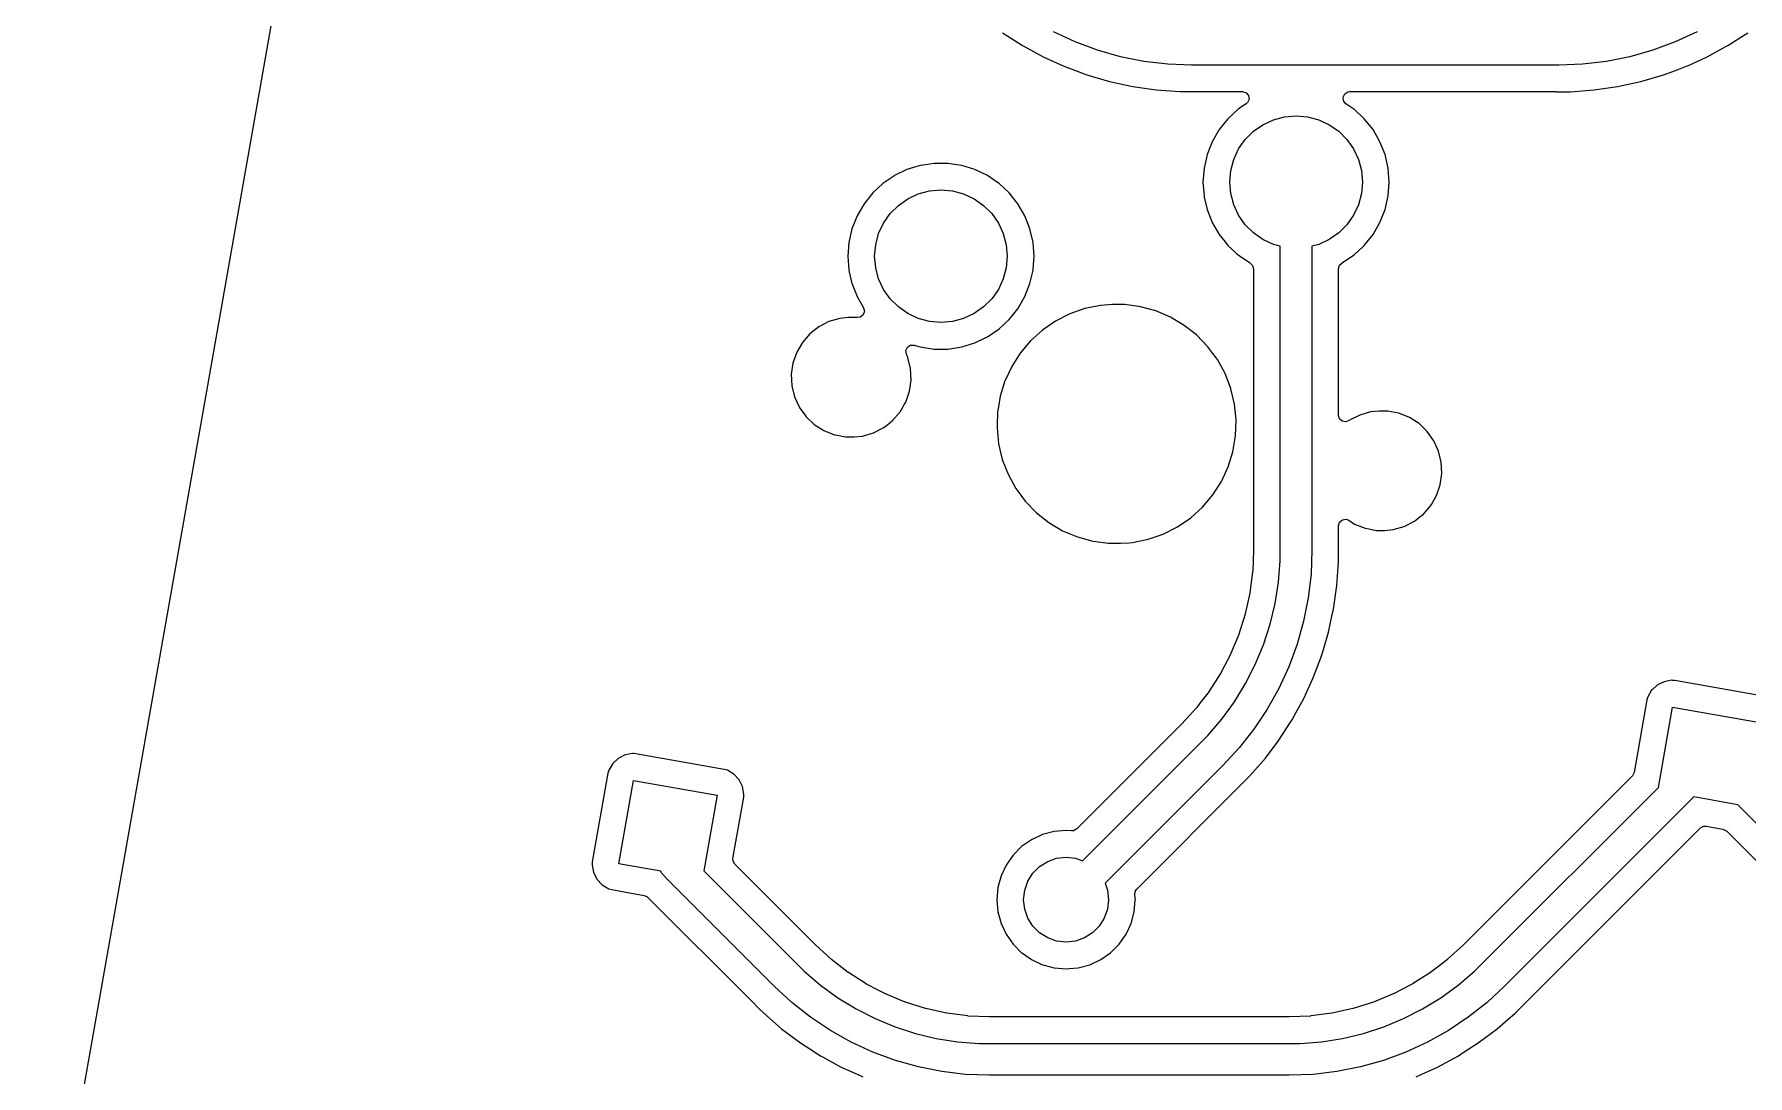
# Model space of a CAD drawing. Extents: x 68 to 346, y -197 to -84.
# Drawn here: x 69.34 to 101.64, y -137.47 to -117.83 of the extents above; entities that cross this region are included whole.
import ezdxf

# ---------------------------------------------------------------- set-up
doc = ezdxf.new("R2010")
doc.units = 0
doc.layers.add('BLACK', color=7, linetype='CONTINUOUS')

msp = doc.modelspace()

# ---------------------------------------------------------------- linework, layer by layer
at = {"layer": 'BLACK', "linetype": 'CONTINUOUS'}
for p, q in [((72.6434, -124.241), (75.9514, -105.48)), ((87.5917, -117.799), (87.7411, -117.895)), ((87.7411, -117.895), (87.9668, -118.04)), ((88.9568, -117.973), (88.5474, -117.784)), ((100.683, -117.784), (100.273, -117.973)), ((101.263, -118.04), (101.489, -117.895)), ((101.489, -117.895), (101.638, -117.799)), ((87.9668, -118.04), (88.0462, -118.083)), ((88.0462, -118.083), (88.3581, -118.254)), ((89.3797, -118.129), (88.9568, -117.973)), ((89.8136, -118.251), (89.3797, -118.129)), ((99.8503, -118.129), (99.4164, -118.251)), ((100.273, -117.973), (99.8503, -118.129)), ((100.872, -118.254), (101.226, -118.06)), ((101.226, -118.06), (101.263, -118.04)), ((88.3581, -118.254), (88.6779, -118.4)), ((88.6779, -118.4), (88.7637, -118.439)), ((88.7637, -118.439), (88.994, -118.525)), ((88.994, -118.525), (89.1584, -118.586)), ((90.2558, -118.339), (89.8136, -118.251)), ((90.7035, -118.392), (90.2558, -118.339)), ((91.154, -118.41), (90.7035, -118.392)), ((98.076, -118.41), (91.154, -118.41)), ((91.154, -118.41), (91.154, -118.41)), ((91.154, -118.41), (91.154, -118.41)), ((98.5265, -118.392), (98.076, -118.41)), ((98.076, -118.41), (98.076, -118.41)), ((98.076, -118.41), (98.076, -118.41)), ((98.076, -118.41), (98.076, -118.41)), ((98.9742, -118.339), (98.5265, -118.392)), ((99.4164, -118.251), (98.9742, -118.339)), ((100.049, -118.595), (100.277, -118.51)), ((100.277, -118.51), (100.466, -118.439)), ((100.466, -118.439), (100.534, -118.408)), ((100.534, -118.408), (100.872, -118.254)), ((89.1584, -118.586), (89.1815, -118.595)), ((89.1815, -118.595), (89.6093, -118.72)), ((89.6093, -118.72), (89.6093, -118.72)), ((89.6093, -118.72), (89.6093, -118.72)), ((89.6093, -118.72), (89.6093, -118.72)), ((89.6093, -118.72), (90.045, -118.815)), ((90.045, -118.815), (90.4863, -118.879)), ((98.7437, -118.879), (99.185, -118.815)), ((99.185, -118.815), (99.6207, -118.72)), ((99.6207, -118.72), (100.049, -118.595)), ((99.6207, -118.72), (99.6207, -118.72)), ((99.6207, -118.72), (99.6207, -118.72)), ((99.6207, -118.72), (99.6207, -118.72)), ((100.049, -118.595), (100.049, -118.595)), ((90.4863, -118.879), (90.931, -118.91)), ((90.931, -118.91), (90.931, -118.91)), ((90.931, -118.91), (91.0946, -118.91)), ((91.0946, -118.91), (91.0946, -118.91)), ((91.0946, -118.91), (91.109, -118.91)), ((91.109, -118.91), (91.154, -118.91)), ((91.154, -118.91), (91.2381, -118.91)), ((91.2381, -118.91), (92.1145, -118.91)), ((92.1345, -119.171), (92.0292, -119.243)), ((92.1145, -118.91), (92.1815, -118.93)), ((92.1843, -119.137), (92.1345, -119.171)), ((92.1815, -118.93), (92.2273, -118.983)), ((92.2082, -119.116), (92.1843, -119.137)), ((92.2372, -119.052), (92.2082, -119.116)), ((92.2273, -118.983), (92.2372, -119.052)), ((94.0106, -119.014), (94.0413, -118.951)), ((94.0187, -119.083), (94.0106, -119.014)), ((94.063, -119.137), (94.0187, -119.083)), ((94.0413, -118.951), (94.1011, -118.915)), ((94.2126, -119.239), (94.063, -119.137)), ((94.1011, -118.915), (94.1328, -118.91)), ((94.1328, -118.91), (97.9919, -118.91)), ((97.9919, -118.91), (98.0247, -118.91)), ((98.0247, -118.91), (98.0247, -118.911)), ((98.0247, -118.911), (98.076, -118.911)), ((98.076, -118.911), (98.076, -118.911)), ((98.076, -118.911), (98.299, -118.911)), ((98.299, -118.911), (98.7437, -118.879)), ((98.299, -118.911), (98.299, -118.911)), ((91.8368, -119.421), (91.6733, -119.626)), ((92.0292, -119.243), (91.8368, -119.421)), ((92.4986, -119.533), (92.6961, -119.441)), ((92.6961, -119.441), (92.9066, -119.384)), ((92.9066, -119.384), (93.1236, -119.365)), ((93.1236, -119.365), (93.3407, -119.384)), ((93.3407, -119.384), (93.5512, -119.441)), ((93.5512, -119.441), (93.7486, -119.533)), ((94.2181, -119.243), (94.2126, -119.239)), ((94.4104, -119.421), (94.2181, -119.243)), ((94.574, -119.626), (94.4104, -119.421)), ((94.4104, -119.421), (94.4104, -119.421)), ((94.4104, -119.421), (94.4104, -119.421)), ((91.6733, -119.626), (91.5421, -119.854)), ((92.0411, -119.99), (92.1661, -119.812)), ((92.1661, -119.812), (92.3202, -119.658)), ((92.3202, -119.658), (92.4986, -119.533)), ((93.7486, -119.533), (93.9271, -119.658)), ((93.9271, -119.658), (94.0812, -119.812)), ((94.0812, -119.812), (94.2062, -119.99)), ((94.7052, -119.854), (94.574, -119.626)), ((91.4462, -120.098), (91.3878, -120.354)), ((91.5421, -119.854), (91.4462, -120.098)), ((91.4462, -120.098), (91.4462, -120.098)), ((91.949, -120.188), (92.0411, -119.99)), ((94.2062, -119.99), (94.2983, -120.188)), ((94.8011, -120.098), (94.7052, -119.854)), ((94.8594, -120.354), (94.8011, -120.098)), ((85.7877, -120.38), (85.5513, -120.494)), ((86.0384, -120.303), (85.7877, -120.38)), ((86.1363, -120.288), (86.0384, -120.303)), ((86.0384, -120.303), (86.0384, -120.303)), ((86.0384, -120.303), (86.0384, -120.303)), ((86.2979, -120.263), (86.1363, -120.288)), ((86.5602, -120.263), (86.2979, -120.263)), ((86.2979, -120.263), (86.2979, -120.263)), ((86.6828, -120.282), (86.5602, -120.263)), ((86.5602, -120.263), (86.5602, -120.263)), ((86.8197, -120.303), (86.6828, -120.282)), ((87.0704, -120.38), (86.8197, -120.303)), ((86.8197, -120.303), (86.8197, -120.303)), ((86.8197, -120.303), (86.8197, -120.303)), ((87.3067, -120.494), (87.0704, -120.38)), ((87.0704, -120.38), (87.0704, -120.38)), ((91.3878, -120.354), (91.3682, -120.615)), ((91.3878, -120.354), (91.3878, -120.354)), ((91.8736, -120.615), (91.8926, -120.398)), ((91.8926, -120.398), (91.949, -120.188)), ((94.2983, -120.188), (94.3546, -120.398)), ((94.3546, -120.398), (94.3736, -120.615)), ((94.879, -120.615), (94.8594, -120.354)), ((94.8594, -120.354), (94.8594, -120.354)), ((94.8594, -120.354), (94.8594, -120.354)), ((85.3346, -120.641), (85.1422, -120.82)), ((85.5397, -120.502), (85.3346, -120.641)), ((85.5513, -120.494), (85.5397, -120.502)), ((85.5513, -120.494), (85.5513, -120.494)), ((85.5513, -120.494), (85.5513, -120.494)), ((85.5513, -120.494), (85.5513, -120.494)), ((86.0015, -120.839), (86.212, -120.783)), ((86.212, -120.783), (86.429, -120.764)), ((86.429, -120.764), (86.6461, -120.783)), ((86.6461, -120.783), (86.8566, -120.839)), ((87.495, -120.622), (87.3067, -120.494)), ((87.3067, -120.494), (87.3067, -120.494)), ((87.3067, -120.494), (87.3067, -120.494)), ((87.3067, -120.494), (87.3067, -120.494)), ((87.5235, -120.641), (87.495, -120.622)), ((87.7158, -120.82), (87.5235, -120.641)), ((91.3682, -120.615), (91.3682, -120.615)), ((91.3682, -120.615), (91.3878, -120.877)), ((91.8926, -120.832), (91.8736, -120.615)), ((94.3736, -120.615), (94.3546, -120.832)), ((94.8594, -120.877), (94.879, -120.615)), ((94.879, -120.615), (94.879, -120.615)), ((84.9787, -121.025), (84.8475, -121.252)), ((85.1422, -120.82), (84.9787, -121.025)), ((85.4715, -121.21), (85.6256, -121.056)), ((85.6256, -121.056), (85.804, -120.931)), ((85.804, -120.931), (86.0015, -120.839)), ((86.8566, -120.839), (87.054, -120.931)), ((87.054, -120.931), (87.2325, -121.056)), ((87.2325, -121.056), (87.3866, -121.21)), ((87.8794, -121.025), (87.7158, -120.82)), ((87.7158, -120.82), (87.7158, -120.82)), ((87.7158, -120.82), (87.7158, -120.82)), ((88.0106, -121.252), (87.8794, -121.025)), ((91.3878, -120.877), (91.3878, -120.877)), ((91.3878, -120.877), (91.3878, -120.877)), ((91.3878, -120.877), (91.3878, -120.877)), ((91.3878, -120.877), (91.3936, -120.902)), ((91.3936, -120.902), (91.4462, -121.133)), ((91.4462, -121.133), (91.4462, -121.133)), ((91.4462, -121.133), (91.4462, -121.133)), ((91.4462, -121.133), (91.5421, -121.377)), ((91.949, -121.043), (91.8926, -120.832)), ((92.0411, -121.24), (91.949, -121.043)), ((94.2983, -121.043), (94.2062, -121.24)), ((94.3546, -120.832), (94.2983, -121.043)), ((94.7052, -121.377), (94.8011, -121.133)), ((94.8011, -121.133), (94.8594, -120.877)), ((94.8594, -120.877), (94.8594, -120.877)), ((84.8475, -121.252), (84.7516, -121.496)), ((85.2544, -121.586), (85.3465, -121.389)), ((85.3465, -121.389), (85.4715, -121.21)), ((87.3866, -121.21), (87.5116, -121.389)), ((87.5116, -121.389), (87.6037, -121.586)), ((88.1065, -121.497), (88.0106, -121.252)), ((91.5421, -121.377), (91.6733, -121.604)), ((92.1661, -121.419), (92.0411, -121.24)), ((92.3202, -121.573), (92.1661, -121.419)), ((94.0812, -121.419), (93.9271, -121.573)), ((94.2062, -121.24), (94.0812, -121.419)), ((94.574, -121.604), (94.7052, -121.377)), ((84.6932, -121.752), (84.6736, -122.014)), ((84.7516, -121.497), (84.6932, -121.752)), ((84.6932, -121.752), (84.6932, -121.752)), ((84.7516, -121.496), (84.7516, -121.497)), ((85.198, -121.797), (85.2544, -121.586)), ((87.6037, -121.586), (87.6601, -121.797)), ((88.1648, -121.752), (88.1065, -121.497)), ((88.1844, -122.014), (88.1648, -121.752)), ((88.1648, -121.752), (88.1648, -121.752)), ((88.1648, -121.752), (88.1648, -121.752)), ((91.6733, -121.604), (91.7852, -121.744)), ((91.7852, -121.744), (91.8368, -121.809)), ((92.4986, -121.698), (92.3202, -121.573)), ((92.6961, -121.79), (92.4986, -121.698)), ((93.7486, -121.698), (93.5512, -121.79)), ((93.9271, -121.573), (93.7486, -121.698)), ((94.4104, -121.809), (94.574, -121.604)), ((84.6736, -122.014), (84.6736, -122.014)), ((84.6736, -122.014), (84.6932, -122.276)), ((85.179, -122.014), (85.198, -121.797)), ((85.198, -122.231), (85.179, -122.014)), ((87.6601, -121.797), (87.679, -122.014)), ((87.679, -122.014), (87.6601, -122.231)), ((88.1662, -122.257), (88.1844, -122.014)), ((88.1844, -122.014), (88.1844, -122.014)), ((91.8368, -121.809), (91.994, -121.955)), ((91.994, -121.955), (92.0292, -121.988)), ((92.0292, -121.988), (92.2459, -122.135)), ((92.8236, -121.824), (92.6961, -121.79)), ((92.8236, -127.558), (92.8236, -121.824)), ((93.5512, -121.79), (93.4236, -121.824)), ((93.4236, -121.824), (93.4236, -127.558)), ((94.0013, -122.135), (94.2181, -121.988)), ((94.2181, -121.988), (94.3903, -121.828)), ((94.3903, -121.828), (94.4104, -121.809)), ((94.4104, -121.809), (94.4104, -121.809)), ((94.4104, -121.809), (94.4104, -121.809)), ((84.6932, -122.276), (84.6932, -122.276)), ((84.6932, -122.276), (84.6932, -122.276)), ((84.6932, -122.276), (84.6932, -122.276)), ((84.6932, -122.276), (84.7007, -122.308)), ((84.7007, -122.308), (84.7516, -122.531)), ((85.2544, -122.441), (85.198, -122.231)), ((87.6601, -122.231), (87.6037, -122.441)), ((88.1065, -122.531), (88.1648, -122.276)), ((88.1648, -122.276), (88.1662, -122.257)), ((92.2459, -122.135), (92.2529, -122.139)), ((92.2529, -122.139), (92.3048, -122.186)), ((92.3048, -122.186), (92.3231, -122.25)), ((92.3231, -122.25), (92.3231, -127.558)), ((93.9241, -122.25), (93.9438, -122.183)), ((93.9241, -122.859), (93.9241, -122.25)), ((93.9438, -122.183), (93.9943, -122.139)), ((93.9943, -122.139), (94.0013, -122.135)), ((84.7516, -122.531), (84.7516, -122.531)), ((84.7516, -122.531), (84.7516, -122.531)), ((84.7516, -122.531), (84.7607, -122.554)), ((84.7607, -122.554), (84.8475, -122.776)), ((85.3465, -122.639), (85.2544, -122.441)), ((85.4715, -122.817), (85.3465, -122.639)), ((87.5116, -122.639), (87.3866, -122.817)), ((87.6037, -122.441), (87.5116, -122.639)), ((88.0106, -122.776), (88.1065, -122.531)), ((84.8475, -122.776), (84.968, -122.984)), ((84.9844, -123.052), (84.9616, -123.118)), ((84.968, -122.984), (84.9844, -123.052)), ((85.6256, -122.971), (85.4715, -122.817)), ((85.804, -123.096), (85.6256, -122.971)), ((87.2325, -122.971), (87.054, -123.096)), ((87.3866, -122.817), (87.2325, -122.971)), ((87.7158, -123.208), (87.8794, -123.003)), ((87.8794, -123.003), (88.0106, -122.776)), ((89.1442, -123.002), (88.8596, -123.1)), ((89.4395, -122.942), (89.1442, -123.002)), ((89.6648, -122.926), (89.4395, -122.942)), ((89.4395, -122.942), (89.4395, -122.942)), ((89.8907, -122.926), (89.6648, -122.926)), ((89.6648, -122.926), (89.6648, -122.926)), ((90.1147, -122.957), (89.8907, -122.926)), ((90.1894, -122.967), (90.1147, -122.957)), ((90.48, -123.046), (90.1894, -122.967)), ((90.7574, -123.164), (90.48, -123.046)), ((90.48, -123.046), (90.48, -123.046)), ((93.9241, -125.016), (93.9241, -122.859)), ((84.126, -123.344), (83.9571, -123.477)), ((84.3171, -123.245), (84.126, -123.344)), ((84.5233, -123.185), (84.3171, -123.245)), ((84.6837, -123.169), (84.5233, -123.185)), ((84.5233, -123.185), (84.5233, -123.185)), ((84.8447, -123.169), (84.6837, -123.169)), ((84.8488, -123.17), (84.8447, -123.169)), ((84.9067, -123.161), (84.8488, -123.17)), ((84.9616, -123.118), (84.9067, -123.161)), ((86.0015, -123.189), (85.804, -123.096)), ((86.212, -123.245), (86.0015, -123.189)), ((86.429, -123.264), (86.212, -123.245)), ((86.6461, -123.245), (86.429, -123.264)), ((86.8566, -123.189), (86.6461, -123.245)), ((87.054, -123.096), (86.8566, -123.189)), ((87.3067, -123.534), (87.5235, -123.386)), ((87.5235, -123.386), (87.7158, -123.208)), ((88.5906, -123.236), (88.3422, -123.407)), ((88.8596, -123.1), (88.5906, -123.236)), ((88.8596, -123.1), (88.8596, -123.1)), ((91.0166, -123.317), (90.7574, -123.164)), ((91.2436, -123.497), (91.0166, -123.317)), ((91.0166, -123.317), (91.0166, -123.317)), ((91.0166, -123.317), (91.0166, -123.317)), ((83.8163, -123.639), (83.7088, -123.825)), ((83.9571, -123.477), (83.8163, -123.639)), ((83.9571, -123.477), (83.9571, -123.477)), ((85.7953, -123.728), (85.8541, -123.69)), ((85.8541, -123.69), (85.924, -123.69)), ((85.924, -123.69), (85.9254, -123.69)), ((85.9254, -123.69), (86.0384, -123.725)), ((86.8197, -123.725), (87.0704, -123.648)), ((87.0704, -123.648), (87.2647, -123.554)), ((87.2647, -123.554), (87.3067, -123.534)), ((87.3067, -123.534), (87.3067, -123.534)), ((87.3067, -123.534), (87.3067, -123.534)), ((88.1188, -123.609), (87.9242, -123.839)), ((88.3422, -123.407), (88.1188, -123.609)), ((91.2531, -123.504), (91.2436, -123.497)), ((91.4625, -123.721), (91.2531, -123.504)), ((83.6385, -124.028), (83.6079, -124.241)), ((83.7088, -123.825), (83.6385, -124.028)), ((83.6385, -124.028), (83.6385, -124.028)), ((85.7663, -123.791), (85.7953, -123.728)), ((85.7763, -123.861), (85.7663, -123.791)), ((85.7826, -123.874), (85.7763, -123.861)), ((85.8057, -123.925), (85.7826, -123.874)), ((85.8564, -124.134), (85.8057, -123.925)), ((86.0384, -123.725), (86.2979, -123.764)), ((86.2979, -123.764), (86.5602, -123.764)), ((86.5602, -123.764), (86.8197, -123.725)), ((87.9242, -123.839), (87.7621, -124.093)), ((91.5551, -123.846), (91.4625, -123.721)), ((91.6216, -123.937), (91.5551, -123.846)), ((91.6413, -123.963), (91.6216, -123.937)), ((91.7861, -124.227), (91.6413, -123.963)), ((69.3354, -143.002), (72.6434, -124.241)), ((83.6079, -124.241), (83.6079, -124.241)), ((83.6079, -124.241), (83.6182, -124.456)), ((85.836, -124.561), (85.8666, -124.349)), ((85.8666, -124.349), (85.8564, -124.134)), ((87.6353, -124.366), (87.546, -124.654)), ((87.6397, -124.357), (87.6353, -124.366)), ((87.6353, -124.366), (87.6353, -124.366)), ((87.7621, -124.093), (87.6397, -124.357)), ((87.7621, -124.093), (87.7621, -124.093)), ((91.8944, -124.509), (91.7861, -124.227)), ((83.6182, -124.456), (83.6688, -124.665)), ((83.6688, -124.665), (83.6688, -124.665)), ((83.6688, -124.665), (83.7569, -124.857)), ((85.7657, -124.764), (85.836, -124.561)), ((87.546, -124.654), (87.5117, -124.857)), ((91.8961, -124.516), (91.8944, -124.509)), ((91.8944, -124.509), (91.8944, -124.509)), ((91.8944, -124.509), (91.8944, -124.509)), ((91.9642, -124.802), (91.8961, -124.516)), ((83.7569, -124.857), (83.7581, -124.86)), ((83.7581, -124.86), (83.8786, -125.029)), ((85.5175, -125.113), (85.6582, -124.951)), ((85.6582, -124.951), (85.6593, -124.949)), ((85.6593, -124.949), (85.7442, -124.802)), ((85.7442, -124.802), (85.7657, -124.764)), ((87.4959, -124.951), (87.4872, -125.212)), ((87.5117, -124.857), (87.4959, -124.951)), ((91.9944, -125.102), (91.9642, -124.802)), ((94.3227, -125.009), (94.1317, -125.108)), ((94.5289, -124.949), (94.3227, -125.009)), ((94.6893, -124.934), (94.5289, -124.949)), ((94.5289, -124.949), (94.5289, -124.949)), ((94.8504, -124.934), (94.6893, -124.934)), ((95.0614, -124.974), (94.8504, -124.934)), ((94.8504, -124.934), (94.8504, -124.934)), ((95.261, -125.054), (95.0614, -124.974)), ((83.8786, -125.029), (83.8828, -125.035)), ((83.8828, -125.035), (83.8828, -125.035)), ((83.8828, -125.035), (84.0384, -125.184)), ((84.0384, -125.184), (84.0384, -125.184)), ((84.0384, -125.184), (84.0384, -125.184)), ((84.0384, -125.184), (84.2192, -125.3)), ((84.2192, -125.3), (84.4187, -125.38)), ((85.1575, -125.344), (85.3362, -125.252)), ((85.3362, -125.252), (85.3485, -125.246)), ((85.3485, -125.246), (85.3498, -125.245)), ((85.3498, -125.245), (85.4279, -125.184)), ((85.4279, -125.184), (85.5175, -125.113)), ((87.4872, -125.212), (87.4858, -125.252)), ((87.4858, -125.252), (87.516, -125.552)), ((91.9843, -125.403), (91.9944, -125.102)), ((93.9407, -125.078), (93.9241, -125.016)), ((93.9913, -125.126), (93.9407, -125.078)), ((94.0599, -125.139), (93.9913, -125.126)), ((94.1248, -125.113), (94.0599, -125.139)), ((94.1317, -125.108), (94.1248, -125.113)), ((95.4418, -125.17), (95.261, -125.054)), ((95.5974, -125.319), (95.4418, -125.17)), ((95.7221, -125.494), (95.5974, -125.319)), ((95.5974, -125.319), (95.5974, -125.319)), ((95.5974, -125.319), (95.5974, -125.319)), ((84.4187, -125.38), (84.4422, -125.384)), ((84.4422, -125.384), (84.6298, -125.42)), ((84.6298, -125.42), (84.6298, -125.42)), ((84.6298, -125.42), (84.7909, -125.42)), ((84.7909, -125.42), (84.9512, -125.405)), ((84.7909, -125.42), (84.7909, -125.42)), ((84.9512, -125.405), (85.1575, -125.344)), ((87.516, -125.552), (87.516, -125.552)), ((87.516, -125.552), (87.5858, -125.845)), ((91.9342, -125.7), (91.9843, -125.403)), ((95.8114, -125.689), (95.7221, -125.494)), ((87.5858, -125.845), (87.5858, -125.845)), ((87.5858, -125.845), (87.6941, -126.126)), ((91.8449, -125.988), (91.9342, -125.7)), ((95.862, -125.898), (95.8114, -125.689)), ((95.8723, -126.113), (95.862, -125.898)), ((87.6941, -126.126), (87.6941, -126.126)), ((87.6941, -126.126), (87.8389, -126.391)), ((91.556, -126.515), (91.7181, -126.261)), ((91.7181, -126.261), (91.8449, -125.988)), ((95.8417, -126.326), (95.8723, -126.113)), ((87.8389, -126.391), (87.8389, -126.391)), ((87.8389, -126.391), (87.9359, -126.522)), ((87.9359, -126.522), (88.0176, -126.633)), ((91.3614, -126.745), (91.556, -126.515)), ((95.6763, -126.693), (95.7392, -126.584)), ((95.7392, -126.584), (95.7714, -126.529)), ((95.7714, -126.529), (95.8417, -126.326)), ((88.0176, -126.633), (88.2271, -126.85)), ((88.2271, -126.85), (88.2331, -126.854)), ((88.2331, -126.854), (88.4636, -127.036)), ((90.8896, -127.118), (91.138, -126.947)), ((91.138, -126.947), (91.3614, -126.745)), ((95.3862, -126.985), (95.4335, -126.948)), ((95.4335, -126.948), (95.5231, -126.877)), ((95.5231, -126.877), (95.6639, -126.715)), ((95.6639, -126.715), (95.6763, -126.693)), ((88.4636, -127.036), (88.4636, -127.036)), ((88.4636, -127.036), (88.4636, -127.036)), ((88.4636, -127.036), (88.7228, -127.19)), ((88.7228, -127.19), (89.0002, -127.308)), ((90.336, -127.352), (90.6206, -127.253)), ((90.6206, -127.253), (90.8896, -127.118)), ((93.9241, -127.098), (93.9438, -127.031)), ((93.9241, -127.781), (93.9241, -127.098)), ((93.9438, -127.031), (93.9966, -126.985)), ((93.9966, -126.985), (94.0658, -126.975)), ((94.0658, -126.975), (94.1152, -126.994)), ((94.1152, -126.994), (94.2248, -127.064)), ((94.2248, -127.064), (94.4244, -127.144)), ((94.4244, -127.144), (94.4928, -127.157)), ((94.4928, -127.157), (94.6354, -127.185)), ((94.6354, -127.185), (94.6354, -127.185)), ((94.6354, -127.185), (94.7965, -127.185)), ((94.7965, -127.185), (94.9569, -127.169)), ((94.7965, -127.185), (94.7965, -127.185)), ((94.9569, -127.169), (95.1631, -127.109)), ((95.1631, -127.109), (95.3542, -127.01)), ((95.3542, -127.01), (95.3862, -126.985)), ((89.0002, -127.308), (89.2908, -127.387)), ((89.2908, -127.387), (89.5894, -127.427)), ((89.5894, -127.427), (89.5894, -127.427)), ((89.5894, -127.427), (89.8153, -127.427)), ((89.8153, -127.427), (89.9793, -127.416)), ((89.9793, -127.416), (90.0407, -127.412)), ((90.0407, -127.412), (90.336, -127.352)), ((92.3231, -127.558), (92.3056, -127.96)), ((92.8236, -127.76), (92.8236, -127.558)), ((93.4236, -127.558), (93.4059, -128.009)), ((92.7919, -128.163), (92.8236, -127.76)), ((93.8923, -128.226), (93.9241, -127.781)), ((92.3051, -127.965), (92.253, -128.361)), ((92.3056, -127.96), (92.3051, -127.965)), ((92.7287, -128.562), (92.7919, -128.163)), ((93.4059, -128.009), (93.3529, -128.456)), ((93.8289, -128.667), (93.8923, -128.226)), ((92.252, -128.367), (92.1656, -128.757)), ((92.253, -128.361), (92.252, -128.367)), ((92.6344, -128.955), (92.7287, -128.562)), ((93.3529, -128.456), (93.265, -128.898)), ((92.1642, -128.762), (92.0441, -129.143)), ((92.1656, -128.757), (92.1642, -128.762)), ((93.7341, -129.103), (93.7995, -128.802)), ((93.7995, -128.802), (93.8289, -128.667)), ((92.0422, -129.148), (91.8893, -129.517)), ((92.0441, -129.143), (92.0422, -129.148)), ((92.5096, -129.339), (92.6344, -128.955)), ((93.265, -128.898), (93.1426, -129.332)), ((93.626, -129.471), (93.7341, -129.103)), ((91.8871, -129.522), (91.7047, -129.872)), ((91.8893, -129.517), (91.8871, -129.522)), ((92.355, -129.712), (92.5096, -129.339)), ((93.1426, -129.332), (92.9866, -129.755)), ((93.5873, -129.587), (93.6085, -129.531)), ((93.6085, -129.531), (93.626, -129.471)), ((92.1715, -130.072), (92.355, -129.712)), ((92.9866, -129.755), (92.7978, -130.165)), ((93.4527, -129.948), (93.5873, -129.587)), ((91.6999, -129.881), (91.4853, -130.218)), ((91.7026, -129.876), (91.6999, -129.881)), ((91.7047, -129.872), (91.7026, -129.876)), ((91.9604, -130.417), (92.1715, -130.072)), ((92.7978, -130.165), (92.5776, -130.558)), ((93.2674, -130.354), (93.4391, -129.978)), ((93.4391, -129.978), (93.4527, -129.948)), ((99.9322, -130.102), (99.8439, -130.184)), ((99.9394, -130.098), (99.9322, -130.102)), ((100.061, -130.037), (99.9394, -130.098)), ((100.202, -130.01), (100.061, -130.037)), ((100.061, -130.037), (100.061, -130.037)), ((100.061, -130.037), (100.061, -130.037)), ((100.222, -130.012), (100.202, -130.01)), ((100.202, -130.01), (100.202, -130.01)), ((100.202, -130.01), (100.202, -130.01)), ((100.262, -130.015), (100.222, -130.012)), ((101.932, -130.309), (100.262, -130.015)), ((100.262, -130.015), (100.262, -130.015)), ((100.262, -130.015), (100.262, -130.015)), ((91.3112, -130.445), (91.2496, -130.525)), ((91.4822, -130.222), (91.3112, -130.445)), ((91.4853, -130.218), (91.4822, -130.222)), ((91.7229, -130.744), (91.9604, -130.417)), ((93.1193, -130.625), (93.2674, -130.354)), ((99.7377, -130.382), (99.4965, -131.75)), ((99.7543, -130.324), (99.7377, -130.382)), ((99.7377, -130.382), (99.7377, -130.382)), ((99.8273, -130.2), (99.7543, -130.324)), ((99.7543, -130.324), (99.7543, -130.324)), ((99.8439, -130.184), (99.8273, -130.2)), ((91.1198, -130.67), (90.9638, -130.84)), ((91.2355, -130.543), (91.1198, -130.67)), ((91.239, -130.539), (91.2355, -130.543)), ((91.2496, -130.525), (91.239, -130.539)), ((91.4606, -131.051), (91.7229, -130.744)), ((92.5776, -130.558), (92.3271, -130.933)), ((92.8127, -131.12), (93.0049, -130.821)), ((93.0049, -130.821), (93.0538, -130.745)), ((93.0538, -130.745), (93.1193, -130.625)), ((99.9552, -132.031), (100.222, -130.516)), ((100.222, -130.516), (101.798, -130.794)), ((90.9638, -130.84), (88.9882, -132.815)), ((91.3177, -131.194), (91.4606, -131.051)), ((92.3271, -130.933), (92.048, -131.287)), ((92.7835, -131.159), (92.8127, -131.12)), ((80.4731, -131.419), (80.3573, -131.477)), ((80.6146, -131.393), (80.4731, -131.419)), ((80.4731, -131.419), (80.4731, -131.419)), ((80.4731, -131.419), (80.4731, -131.419)), ((80.6346, -131.394), (80.6146, -131.393)), ((80.6146, -131.393), (80.6146, -131.393)), ((80.6146, -131.393), (80.6146, -131.393)), ((80.6744, -131.397), (80.6346, -131.394)), ((80.6745, -131.397), (80.6744, -131.397)), ((80.6744, -131.397), (80.6744, -131.397)), ((82.3444, -131.691), (80.6745, -131.397)), ((89.0975, -133.414), (91.3177, -131.194)), ((91.3177, -131.194), (91.3177, -131.194)), ((92.048, -131.287), (91.742, -131.618)), ((92.5455, -131.477), (92.7835, -131.159)), ((80.1501, -131.764), (79.8556, -133.434)), ((80.1668, -131.706), (80.1501, -131.764)), ((80.1501, -131.764), (80.1501, -131.764)), ((80.2397, -131.582), (80.1668, -131.706)), ((80.1668, -131.706), (80.1668, -131.706)), ((80.3447, -131.484), (80.2397, -131.582)), ((80.2397, -131.582), (80.2397, -131.582)), ((80.3573, -131.477), (80.3447, -131.484)), ((82.402, -131.708), (82.3444, -131.691)), ((82.3444, -131.691), (82.3444, -131.691)), ((82.5261, -131.781), (82.402, -131.708)), ((82.402, -131.708), (82.402, -131.708)), ((82.6246, -131.886), (82.5261, -131.781)), ((82.5261, -131.781), (82.5261, -131.781)), ((82.5261, -131.781), (82.5261, -131.781)), ((91.742, -131.618), (89.5217, -133.838)), ((91.742, -131.618), (91.742, -131.618)), ((92.2535, -131.814), (92.3994, -131.646)), ((92.3994, -131.646), (92.5455, -131.477)), ((99.4965, -131.75), (99.4654, -131.812)), ((80.3568, -133.474), (80.6347, -131.898)), ((80.6347, -131.898), (82.2104, -132.176)), ((82.6895, -132.014), (82.6246, -131.886)), ((82.7156, -132.156), (82.6895, -132.014)), ((90.1202, -133.948), (92.1277, -131.94)), ((92.1277, -131.94), (92.1285, -131.939)), ((92.1277, -131.94), (92.1277, -131.94)), ((92.1285, -131.939), (92.1286, -131.939)), ((92.1286, -131.939), (92.2535, -131.814)), ((99.462, -131.816), (96.3059, -134.972)), ((96.6317, -135.354), (99.9552, -132.031)), ((99.4654, -131.812), (99.462, -131.816)), ((82.2104, -132.176), (81.9585, -133.604)), ((82.5078, -133.371), (82.7116, -132.215)), ((82.7116, -132.215), (82.7156, -132.156)), ((100.623, -132.211), (97.0559, -135.778)), ((101.453, -132.357), (100.623, -132.211)), ((102.339, -133.243), (101.453, -132.357)), ((100.747, -132.795), (100.809, -132.761)), ((100.809, -132.761), (100.856, -132.76)), ((100.856, -132.76), (101.172, -132.816)), ((88.1351, -133.017), (87.9487, -133.148)), ((88.3413, -132.921), (88.1351, -133.017)), ((88.1351, -133.017), (88.1351, -133.017)), ((88.3414, -132.921), (88.3413, -132.921)), ((88.5611, -132.862), (88.3414, -132.921)), ((88.5612, -132.862), (88.5611, -132.862)), ((88.7878, -132.842), (88.5612, -132.862)), ((88.8897, -132.851), (88.7878, -132.842)), ((88.7878, -132.842), (88.7878, -132.842)), ((88.9268, -132.849), (88.8897, -132.851)), ((88.9882, -132.815), (88.9268, -132.849)), ((97.4693, -136.073), (100.747, -132.795)), ((101.172, -132.816), (101.235, -132.847)), ((101.235, -132.847), (101.239, -132.851)), ((101.239, -132.851), (101.948, -133.56)), ((82.5088, -133.419), (82.5078, -133.371)), ((87.7878, -133.309), (87.6573, -133.495)), ((87.9487, -133.148), (87.7878, -133.309)), ((88.4407, -133.427), (88.6098, -133.368)), ((88.6098, -133.368), (88.7878, -133.348)), ((88.7878, -133.348), (88.9659, -133.368)), ((88.9659, -133.368), (89.0975, -133.414)), ((79.8521, -133.486), (79.8516, -133.494)), ((79.8516, -133.494), (79.8765, -133.628)), ((79.8556, -133.434), (79.8521, -133.486)), ((79.8556, -133.434), (79.8556, -133.434)), ((79.8765, -133.628), (79.8777, -133.635)), ((79.8777, -133.635), (79.9008, -133.681)), ((79.9008, -133.681), (79.9426, -133.764)), ((81.1456, -133.613), (80.3568, -133.474)), ((81.1628, -133.641), (81.1456, -133.613)), ((81.2584, -133.753), (81.1628, -133.641)), ((81.9585, -133.604), (83.7083, -135.354)), ((82.5423, -133.48), (82.5088, -133.419)), ((84.0004, -134.938), (82.5423, -133.48)), ((87.5611, -133.701), (87.5022, -133.921)), ((87.6573, -133.495), (87.5611, -133.701)), ((87.5611, -133.701), (87.5611, -133.701)), ((87.6573, -133.495), (87.6573, -133.495)), ((88.0671, -133.801), (88.1624, -133.649)), ((88.1624, -133.649), (88.289, -133.522)), ((88.289, -133.522), (88.4407, -133.427)), ((79.9426, -133.764), (80.0411, -133.869)), ((80.0411, -133.869), (80.0411, -133.869)), ((80.0411, -133.869), (80.0411, -133.869)), ((80.0411, -133.869), (80.1652, -133.942)), ((80.1652, -133.942), (80.1652, -133.942)), ((80.1652, -133.942), (80.2228, -133.958)), ((80.2228, -133.958), (80.2228, -133.958)), ((80.2228, -133.958), (80.456, -133.999)), ((80.456, -133.999), (80.8318, -134.066)), ((81.2585, -133.753), (81.2584, -133.753)), ((83.2841, -135.778), (81.2585, -133.753)), ((87.5022, -133.921), (87.4824, -134.148)), ((87.5022, -133.921), (87.5022, -133.921)), ((87.9878, -134.148), (88.0079, -133.97)), ((88.0079, -133.97), (88.0671, -133.801)), ((89.5217, -133.838), (89.5678, -133.97)), ((89.5678, -133.97), (89.5878, -134.148)), ((90.0844, -134.046), (90.0982, -133.978)), ((90.0913, -134.125), (90.0844, -134.046)), ((90.0982, -133.978), (90.1202, -133.948)), ((80.8318, -134.066), (80.8944, -134.097)), ((80.8944, -134.097), (80.8979, -134.1)), ((80.8979, -134.1), (82.8683, -136.07)), ((87.4824, -134.148), (87.4824, -134.148)), ((87.4824, -134.148), (87.5022, -134.375)), ((87.5022, -134.375), (87.5022, -134.375)), ((87.5022, -134.375), (87.5611, -134.594)), ((88.0079, -134.326), (87.9878, -134.148)), ((88.0671, -134.495), (88.0079, -134.326)), ((89.5678, -134.326), (89.5086, -134.495)), ((89.5878, -134.148), (89.5678, -134.326)), ((90.0146, -134.594), (90.0735, -134.375)), ((90.0735, -134.375), (90.0923, -134.159)), ((90.0933, -134.148), (90.0913, -134.125)), ((90.0923, -134.159), (90.0933, -134.148)), ((90.0933, -134.148), (90.0933, -134.148)), ((87.5611, -134.594), (87.5611, -134.594)), ((87.5611, -134.594), (87.6573, -134.801)), ((88.1624, -134.647), (88.0671, -134.495)), ((88.289, -134.773), (88.1624, -134.647)), ((89.4133, -134.647), (89.2866, -134.773)), ((89.5086, -134.495), (89.4133, -134.647)), ((89.9184, -134.801), (90.0146, -134.594)), ((84.0621, -135), (84.0004, -134.938)), ((84.0004, -134.938), (84.0004, -134.938)), ((84.3588, -135.272), (84.0621, -135)), ((87.6573, -134.801), (87.6573, -134.801)), ((87.6573, -134.801), (87.7878, -134.987)), ((87.7878, -134.987), (87.9487, -135.148)), ((88.4407, -134.869), (88.289, -134.773)), ((88.6098, -134.928), (88.4407, -134.869)), ((88.7878, -134.948), (88.6098, -134.928)), ((88.9659, -134.928), (88.7878, -134.948)), ((89.1349, -134.869), (88.9659, -134.928)), ((89.2866, -134.773), (89.1349, -134.869)), ((89.627, -135.148), (89.7879, -134.987)), ((89.7879, -134.987), (89.9184, -134.801)), ((96.2778, -135), (95.9812, -135.272)), ((96.3059, -134.972), (96.2778, -135)), ((84.3629, -135.275), (84.3588, -135.272)), ((84.5106, -135.389), (84.3629, -135.275)), ((87.9487, -135.148), (87.9649, -135.159)), ((87.9649, -135.159), (88.1351, -135.278)), ((88.1351, -135.278), (88.3413, -135.375)), ((89.2343, -135.375), (89.4406, -135.278)), ((89.4406, -135.278), (89.627, -135.148)), ((95.9771, -135.275), (95.6602, -135.519)), ((95.9812, -135.272), (95.9771, -135.275)), ((83.7083, -135.354), (83.7083, -135.354)), ((83.7083, -135.354), (83.8512, -135.497)), ((83.8512, -135.497), (84.1584, -135.759)), ((84.6798, -135.519), (84.5106, -135.389)), ((84.6843, -135.522), (84.6798, -135.519)), ((85.0212, -135.736), (84.6843, -135.522)), ((88.3413, -135.375), (88.3413, -135.375)), ((88.3413, -135.375), (88.3414, -135.375)), ((88.3414, -135.375), (88.3764, -135.384)), ((88.3764, -135.384), (88.5611, -135.433)), ((88.5611, -135.433), (88.7231, -135.448)), ((88.7231, -135.448), (88.7878, -135.453)), ((88.7878, -135.453), (88.8445, -135.448)), ((88.7878, -135.453), (88.7878, -135.453)), ((88.7878, -135.453), (88.7878, -135.453)), ((88.8445, -135.448), (89.0145, -135.433)), ((89.0145, -135.433), (89.2343, -135.375)), ((95.6557, -135.522), (95.3188, -135.736)), ((95.6602, -135.519), (95.6557, -135.522)), ((96.1816, -135.759), (96.4888, -135.497)), ((96.4888, -135.497), (96.6317, -135.354)), ((96.6317, -135.354), (96.6317, -135.354)), ((83.6151, -136.084), (83.2841, -135.778)), ((83.2841, -135.778), (83.2841, -135.778)), ((84.1584, -135.759), (84.4853, -135.997)), ((85.0258, -135.739), (85.0212, -135.736)), ((85.2726, -135.867), (85.0258, -135.739)), ((85.3802, -135.923), (85.2726, -135.867)), ((85.3851, -135.926), (85.3802, -135.923)), ((85.7541, -136.079), (85.3851, -135.926)), ((94.9549, -135.926), (94.5859, -136.079)), ((94.9598, -135.923), (94.9549, -135.926)), ((95.2756, -135.759), (94.9598, -135.923)), ((95.3142, -135.739), (95.2756, -135.759)), ((95.3188, -135.736), (95.3142, -135.739)), ((95.8547, -135.997), (96.1816, -135.759)), ((97.0559, -135.778), (96.7249, -136.084)), ((97.0559, -135.778), (97.0559, -135.778)), ((82.8683, -136.07), (82.8684, -136.07)), ((82.8684, -136.07), (82.9885, -136.191)), ((82.9885, -136.191), (82.9888, -136.191)), ((82.9888, -136.191), (83.0878, -136.29)), ((83.0878, -136.29), (83.4248, -136.582)), ((83.9692, -136.363), (83.6151, -136.084)), ((84.4853, -135.997), (84.8298, -136.208)), ((84.8298, -136.208), (85.1897, -136.391)), ((85.7592, -136.08), (85.7541, -136.079)), ((86.1402, -136.201), (85.7592, -136.08)), ((86.1454, -136.202), (86.1402, -136.201)), ((86.5354, -136.288), (86.1454, -136.202)), ((86.5407, -136.289), (86.5354, -136.288)), ((86.9368, -136.341), (86.5407, -136.289)), ((93.7993, -136.289), (93.4032, -136.341)), ((93.8046, -136.288), (93.7993, -136.289)), ((94.1946, -136.202), (93.8046, -136.288)), ((94.1998, -136.201), (94.1946, -136.202)), ((94.5808, -136.08), (94.1998, -136.201)), ((94.5859, -136.079), (94.5808, -136.08)), ((95.1503, -136.391), (95.5102, -136.208)), ((95.5102, -136.208), (95.8547, -135.997)), ((96.7249, -136.084), (96.3708, -136.363)), ((97.0731, -136.445), (97.2522, -136.29)), ((97.2522, -136.29), (97.4098, -136.132)), ((97.2522, -136.29), (97.2522, -136.29)), ((97.2522, -136.29), (97.2522, -136.29)), ((97.4098, -136.132), (97.4647, -136.077)), ((97.4647, -136.077), (97.4693, -136.073)), ((97.4693, -136.073), (97.4693, -136.073)), ((83.4248, -136.582), (83.4248, -136.582)), ((83.4248, -136.582), (83.7817, -136.849)), ((84.344, -136.614), (83.9692, -136.363)), ((84.7374, -136.834), (84.344, -136.614)), ((85.1897, -136.391), (85.563, -136.546)), ((85.563, -136.546), (85.9473, -136.671)), ((86.9422, -136.342), (86.9368, -136.341)), ((87.344, -136.359), (86.9422, -136.342)), ((92.9963, -136.359), (87.344, -136.359)), ((93.3978, -136.342), (92.9963, -136.359)), ((93.4032, -136.341), (93.3978, -136.342)), ((94.3927, -136.671), (94.777, -136.546)), ((94.777, -136.546), (95.1503, -136.391)), ((95.996, -136.614), (95.6026, -136.834)), ((96.3708, -136.363), (95.996, -136.614)), ((96.5583, -136.849), (96.9152, -136.582)), ((96.9152, -136.582), (97.0731, -136.445)), ((83.7817, -136.849), (83.7817, -136.849)), ((83.7817, -136.849), (83.9589, -136.963)), ((83.9589, -136.963), (84.1568, -137.09)), ((85.1468, -137.023), (84.7374, -136.834)), ((85.9473, -136.671), (86.3401, -136.765)), ((86.3401, -136.765), (86.7392, -136.828)), ((86.7392, -136.828), (87.142, -136.86)), ((87.142, -136.86), (87.344, -136.86)), ((87.344, -136.86), (92.996, -136.86)), ((92.996, -136.86), (92.9961, -136.86)), ((92.9961, -136.86), (93.198, -136.86)), ((93.198, -136.86), (93.6008, -136.828)), ((93.6008, -136.828), (93.9999, -136.765)), ((93.9999, -136.765), (94.3927, -136.671)), ((95.6026, -136.834), (95.1932, -137.023)), ((96.292, -137.02), (96.3811, -136.963)), ((96.3811, -136.963), (96.5583, -136.849)), ((96.5583, -136.849), (96.5583, -136.849)), ((84.1568, -137.09), (84.1959, -137.111)), ((84.1959, -137.111), (84.5481, -137.304)), ((85.5697, -137.179), (85.1468, -137.023)), ((86.0036, -137.301), (85.5697, -137.179)), ((94.7703, -137.179), (94.3364, -137.301)), ((95.1932, -137.023), (94.7703, -137.179)), ((95.7919, -137.304), (96.1832, -137.09)), ((96.1832, -137.09), (96.292, -137.02)), ((84.5481, -137.304), (84.848, -137.441)), ((84.848, -137.441), (84.9537, -137.489)), ((86.4458, -137.389), (86.0036, -137.301)), ((86.8935, -137.442), (86.4458, -137.389)), ((87.344, -137.46), (86.8935, -137.442)), ((92.996, -137.46), (87.344, -137.46)), ((87.344, -137.46), (87.344, -137.46)), ((87.344, -137.46), (87.344, -137.46)), ((93.4465, -137.442), (92.996, -137.46)), ((92.996, -137.46), (92.996, -137.46)), ((92.996, -137.46), (92.996, -137.46)), ((92.996, -137.46), (92.996, -137.46)), ((93.8942, -137.389), (93.4465, -137.442)), ((94.3364, -137.301), (93.8942, -137.389)), ((95.3863, -137.489), (95.4953, -137.439)), ((95.4953, -137.439), (95.7919, -137.304))]:
    msp.add_line(p, q, dxfattribs=at)

doc.saveas('drawing.dxf')
